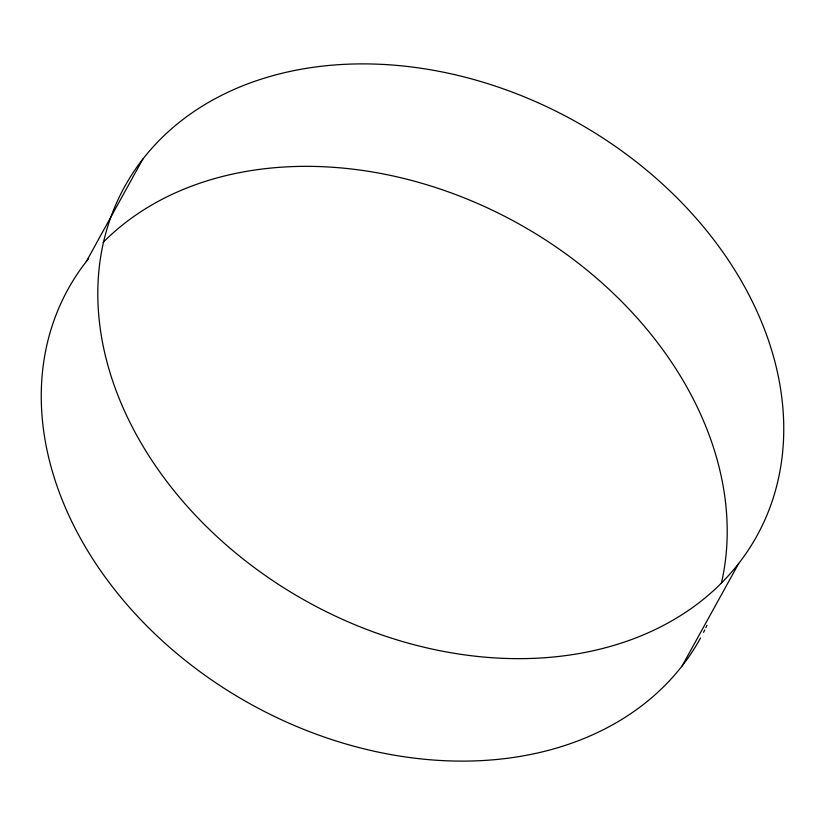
<?xml version="1.0" encoding="UTF-8"?>
<svg xmlns="http://www.w3.org/2000/svg" width="825" height="825" viewBox="0 0 825 825"><rect width="100%" height="100%" fill="white"/><g stroke="black" fill="none" stroke-linecap="round" stroke-linejoin="round"><path stroke-width="1.24" d="M86.305 261.535L142.869 159.07M682.131 665.93L738.695 563.465A361.144 275.024 28.9 0 0 438.993 71.321A361.144 275.024 28.9 0 0 144.653 449.017A361.144 275.024 28.9 0 0 738.695 563.465M700.538 638.003A361.144 275.024 28.9 0 1 230.588 692.371A361.144 275.024 28.9 0 1 88.657 258.576M103.115 242.416A361.144 275.024 28.9 0 1 516.945 222.843A361.144 275.024 28.9 0 1 721.37 583.337M706.963 625.329A361.144 275.024 28.9 0 1 705.86 627.66M704.725 629.991A361.144 275.024 28.9 0 1 703.56 632.301"/></g></svg>
